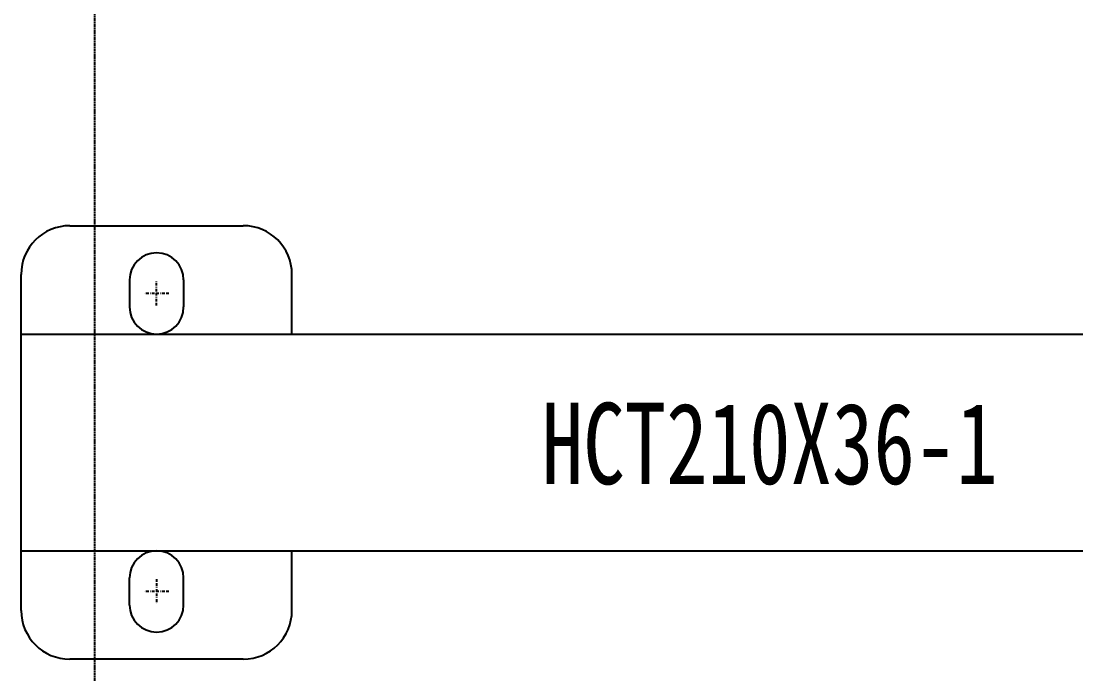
# Model space of a CAD drawing. Extents: x 970431 to 971231, y 79345 to 81548.
# Drawn here: x 970817.2 to 971011.9, y 80967.1 to 81087.6 of the extents above; entities that cross this region are included whole.
import ezdxf
from ezdxf.enums import TextEntityAlignment as Align

# ---------------------------------------------------------------- set-up
doc = ezdxf.new("R2010")
doc.units = 0
doc.header["$MEASUREMENT"] = 0
doc.linetypes.add('BORDER', pattern=[1.75, 0.5, -0.25, 0.5, -0.25, 0, -0.25])
doc.linetypes.add('DASH', pattern=[0.35, 0.25, -0.1])
doc.layers.add('LY-JS-BJ', color=7, linetype='Continuous')
doc.styles.add('宋体', font='', dxfattribs={"width": 0.65})
doc.styles.get('宋体').set_extended_font_data('SimSun')

# ---------------------------------------------------------------- blocks, each defined once
blk = doc.blocks.new('利达HCT210X36-1')
at = {"color": 4}
for p, q in [((9, 40), (41, 40)), ((0, -31), (0, 31)), ((20, 30), (20, 25)), ((30, 30), (30, 25)), ((50, 20), (50, 31)), ((0, 20), (275, 20)), ((0, -20), (275, -20)), ((50, -31), (50, -20)), ((20, -30), (20, -25)), ((30, -30), (30, -25)), ((41, -40), (9, -40))]:
    blk.add_line(p, q, dxfattribs=at)
at = {"color": 1, "linetype": 'BORDER'}
for p, q in [((25, 25.25), (25, 29.75)), ((27.25, 27.5), (22.75, 27.5)), ((25, -25.25), (25, -29.75)), ((27.25, -27.5), (22.75, -27.5))]:
    blk.add_line(p, q, dxfattribs=at)
at = {"color": 4}
for centre, radius, start, end in [((9, 31), 9, 90, 180), ((41, 31), 9, 0, 90), ((25, 30), 5, 0, 180), ((25, 25), 5, 180, 0), ((25, -25), 5, 0, 180), ((9, -31), 9, 180, 270), ((25, -30), 5, 180, 0), ((41, -31), 9, 270, 0)]:
    blk.add_arc(centre, radius, start, end, dxfattribs=at)
at = {"color": 2, "style": '宋体', "width": 0.75}
blk.add_text('HCT210X36-1', height=15, dxfattribs=at).set_placement((138.21, -0.19), align=Align.MIDDLE)

msp = doc.modelspace()

# ---------------------------------------------------------------- linework, layer by layer
at = {"layer": 'LY-JS-BJ', "color": 4, "linetype": 'DASH', "lineweight": -3}
msp.add_line((970830.75, 81544.92), (970830.75, 79344.92), dxfattribs=at)

# ---------------------------------------------------------------- block references
at = {"color": 2}
msp.add_blockref('利达HCT210X36-1', (970817.2, 81009.85), dxfattribs=at)

doc.saveas('drawing.dxf')
